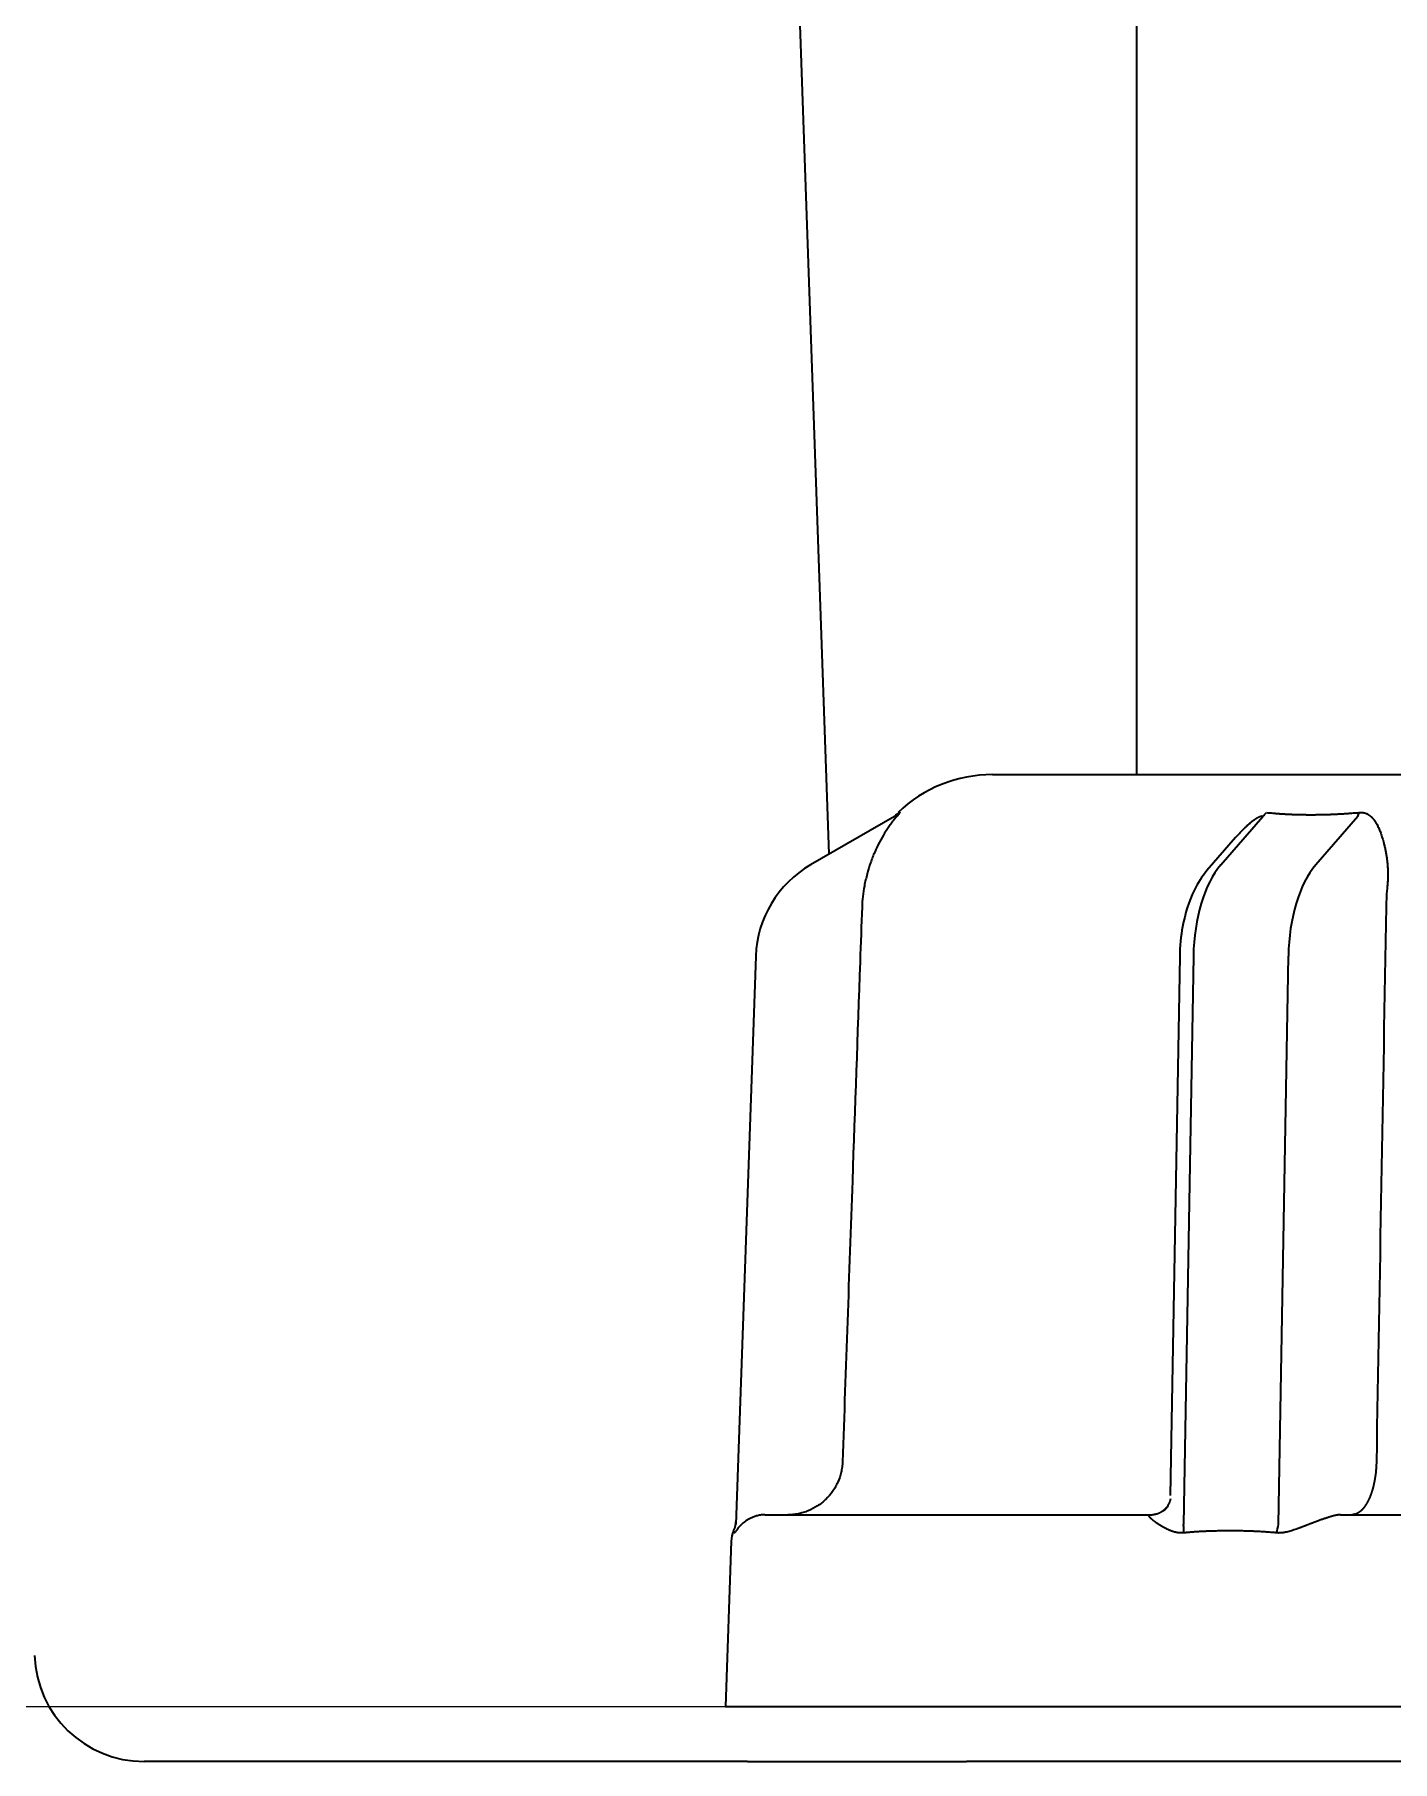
# Model space of a CAD drawing. Extents: x 6327 to 10269, y -393 to 3371.
# Drawn here: x 8677.82 to 8702.59, y 2528.53 to 2560.03 of the extents above; entities that cross this region are included whole.
import ezdxf

# ---------------------------------------------------------------- set-up
doc = ezdxf.new("R2010")
doc.units = 0
doc.header["$LTSCALE"] = 5
doc.layers.get('0').update_dxf_attribs({"linetype": 'CONTINUOUS', "lineweight": 0})
doc.layers.add('1', color=7, linetype='CONTINUOUS', true_color=0xffffff)

msp = doc.modelspace()

# ---------------------------------------------------------------- linework, layer by layer
at = {"color": 4}
msp.add_line((8658.673, 2529.526), (8758.673, 2529.526), dxfattribs=at)
at = {"layer": '1', "color": 7, "linetype": 'Continuous', "lineweight": 35}
for p, q in [((8697.923, 2586.026), (8697.923, 2546.526)), ((8691.228, 2576.096), (8692.311, 2545.074)), ((8695.294, 2546.526), (8722.052, 2546.526)), ((8693.505, 2545.764), (8691.975, 2544.88)), ((8693.527, 2545.796), (8693.58, 2545.824)), ((8699.458, 2544.88), (8700.223, 2545.764)), ((8701.955, 2545.764), (8701.19, 2544.88)), ((8699.727, 2545.378), (8699.205, 2544.775)), ((8690.976, 2543.218), (8690.614, 2532.848)), ((8698.708, 2543.209), (8698.537, 2533.38)), ((8698.958, 2543.218), (8698.777, 2532.848)), ((8700.509, 2532.848), (8700.691, 2543.218)), ((8691.142, 2533.026), (8698.175, 2533.026)), ((8701.639, 2533.026), (8715.707, 2533.026)), ((8690.584, 2532.696), (8690.572, 2532.732)), ((8690.528, 2532.544), (8690.423, 2529.526)), ((8690.423, 2529.526), (8708.673, 2529.526)), ((8690.823, 2528.526), (8679.82, 2528.526)), ((8690.823, 2528.526), (8694.82, 2528.526)), ((8697.924, 2528.526), (8694.82, 2528.526)), ((8811.243, 2528.526), (8697.924, 2528.526))]:
    msp.add_line(p, q, dxfattribs=at)
for centre, radius, start, end in [((8695.294, 2544.026), 2.5, 90, 133.5839), ((8692.975, 2543.148), 2, 120, 178), ((8691.028, 2532.526), 0.5, 155.7765, 178), ((8679.82, 2530.526), 2, 182, 270)]:
    msp.add_arc(centre, radius, start, end, dxfattribs=at)
for centre, major_axis, ratio, start_param, end_param in [((8693.255, 2546.197), (0.25, -0.433), 0.982349, 0, 0.241128), ((8700.098, 2546.198), (-0.06, -0.497), 0.631469, 0.592654, 0.833485), ((8701.83, 2546.197), (0.05, -0.498), 0.350879, 0.480716, 0.72184), ((8699.958, 2543.148), (0, -2), 0.5, 3.665191, 4.677482), ((8701.69, 2543.148), (0, 2), 0.5, 0.523599, 1.53589), ((8690.117, 2532.938), (0.5, -0.017), 1, 5.892448, 6.302148)]:
    msp.add_ellipse(centre, major_axis=major_axis, ratio=ratio, start_param=start_param, end_param=end_param, dxfattribs=at)
for points in [[(8693.58, 2545.825), (8693.586, 2545.828), (8693.593, 2545.831), (8693.6, 2545.835)], [(8700.29, 2545.835), (8700.328, 2545.832), (8700.367, 2545.828), (8700.405, 2545.824)], [(8701.847, 2545.824), (8701.892, 2545.828), (8701.938, 2545.832), (8701.983, 2545.835)], [(8692.957, 2544.495), (8692.933, 2544.369), (8692.918, 2544.242), (8692.914, 2544.113)], [(8702.495, 2544.495), (8702.482, 2544.369), (8702.475, 2544.241), (8702.473, 2544.113)], [(8702.473, 2544.113), (8702.414, 2540.739), (8702.355, 2537.365), (8702.296, 2533.991)], [(8698.784, 2532.696), (8698.785, 2532.72), (8698.785, 2532.77), (8698.781, 2532.822), (8698.777, 2532.848)], [(8700.473, 2532.696), (8700.489, 2532.745), (8700.501, 2532.796), (8700.509, 2532.848)]]:
    msp.add_open_spline(points, degree=3, dxfattribs=at)
for points, knots in [([(8693.6, 2545.835), (8693.6, 2545.836), (8693.601, 2545.836), (8693.602, 2545.836), (8693.603, 2545.837), (8693.603, 2545.837), (8693.604, 2545.836), (8693.604, 2545.836), (8693.604, 2545.836), (8693.604, 2545.835), (8693.604, 2545.834), (8693.603, 2545.833), (8693.602, 2545.832), (8693.601, 2545.83), (8693.6, 2545.828), (8693.599, 2545.827), (8693.598, 2545.825), (8693.598, 2545.824)], [0, 0, 0, 0, 0.064705, 0.129409, 0.194181, 0.259085, 0.324187, 0.389554, 0.455249, 0.521337, 0.587879, 0.654936, 0.722569, 0.790837, 0.859794, 0.929498, 1, 1, 1, 1]), ([(8701.983, 2545.835), (8701.986, 2545.836), (8701.991, 2545.836), (8701.999, 2545.836), (8702.007, 2545.837), (8702.014, 2545.837), (8702.022, 2545.836), (8702.03, 2545.836), (8702.037, 2545.836), (8702.045, 2545.835), (8702.052, 2545.834), (8702.059, 2545.833), (8702.067, 2545.832), (8702.074, 2545.83), (8702.081, 2545.828), (8702.088, 2545.827), (8702.093, 2545.825), (8702.095, 2545.824)], [0, 0, 0, 0, 0.064703, 0.129406, 0.194175, 0.259078, 0.32418, 0.389546, 0.455241, 0.521329, 0.587871, 0.654929, 0.722563, 0.790832, 0.859791, 0.929496, 1, 1, 1, 1]), ([(8693.598, 2545.825), (8693.595, 2545.82), (8693.59, 2545.815), (8693.58, 2545.802), (8693.574, 2545.795), (8693.562, 2545.78), (8693.555, 2545.772), (8693.541, 2545.755), (8693.533, 2545.746), (8693.51, 2545.717), (8693.494, 2545.697), (8693.461, 2545.654), (8693.444, 2545.632), (8693.41, 2545.585), (8693.393, 2545.561), (8693.36, 2545.511), (8693.343, 2545.486), (8693.295, 2545.407), (8693.263, 2545.353), (8693.203, 2545.238), (8693.174, 2545.178), (8693.133, 2545.083), (8693.12, 2545.051), (8693.094, 2544.986), (8693.082, 2544.953), (8693.047, 2544.852), (8693.026, 2544.784), (8692.998, 2544.677), (8692.989, 2544.641), (8692.972, 2544.569), (8692.964, 2544.532), (8692.957, 2544.495)], [0, 0, 0, 0, 0.03125, 0.03125, 0.0625, 0.0625, 0.09375, 0.09375, 0.125, 0.125, 0.1875, 0.1875, 0.25, 0.25, 0.3125, 0.3125, 0.375, 0.375, 0.5, 0.5, 0.625, 0.625, 0.6875, 0.6875, 0.75, 0.75, 0.875, 0.875, 0.9375, 0.9375, 1, 1, 1, 1]), ([(8700.223, 2545.764), (8700.221, 2545.765), (8700.218, 2545.765), (8700.212, 2545.766), (8700.205, 2545.766), (8700.198, 2545.765), (8700.19, 2545.763), (8700.182, 2545.761), (8700.173, 2545.758), (8700.164, 2545.755), (8700.154, 2545.751), (8700.144, 2545.746), (8700.133, 2545.74), (8700.122, 2545.734), (8700.11, 2545.727), (8700.097, 2545.72), (8700.085, 2545.711), (8700.071, 2545.702), (8700.057, 2545.692), (8700.043, 2545.682), (8700.028, 2545.671), (8700.013, 2545.659), (8699.997, 2545.646), (8699.981, 2545.633), (8699.965, 2545.618), (8699.948, 2545.603), (8699.931, 2545.589), (8699.914, 2545.572), (8699.893, 2545.553), (8699.866, 2545.526), (8699.833, 2545.493), (8699.794, 2545.452), (8699.758, 2545.413), (8699.735, 2545.387), (8699.727, 2545.378)], [0, 0, 0, 0, 0.011196, 0.022245, 0.033363, 0.044763, 0.056639, 0.069167, 0.082495, 0.096747, 0.112024, 0.128408, 0.145965, 0.164751, 0.184809, 0.206175, 0.22888, 0.252949, 0.278402, 0.305258, 0.333531, 0.363235, 0.394381, 0.426978, 0.461034, 0.496558, 0.533556, 0.565127, 0.611078, 0.67141, 0.746123, 0.835219, 0.938696, 1, 1, 1, 1]), ([(8700.405, 2545.824), (8700.415, 2545.824), (8700.434, 2545.822), (8700.463, 2545.82), (8700.493, 2545.817), (8700.522, 2545.815), (8700.551, 2545.813), (8700.581, 2545.811), (8700.611, 2545.81), (8700.64, 2545.808), (8700.67, 2545.806), (8700.7, 2545.805), (8700.73, 2545.804), (8700.761, 2545.802), (8700.791, 2545.801), (8700.821, 2545.8), (8700.852, 2545.799), (8700.883, 2545.798), (8700.913, 2545.798), (8700.944, 2545.797), (8700.975, 2545.797), (8701.006, 2545.796), (8701.038, 2545.796), (8701.069, 2545.796), (8701.1, 2545.796), (8701.132, 2545.796), (8701.163, 2545.796), (8701.195, 2545.796), (8701.227, 2545.797), (8701.259, 2545.797), (8701.29, 2545.798), (8701.323, 2545.798), (8701.355, 2545.799), (8701.387, 2545.8), (8701.419, 2545.801), (8701.452, 2545.802), (8701.484, 2545.804), (8701.517, 2545.805), (8701.549, 2545.806), (8701.582, 2545.808), (8701.615, 2545.81), (8701.648, 2545.811), (8701.681, 2545.813), (8701.714, 2545.815), (8701.747, 2545.817), (8701.78, 2545.82), (8701.814, 2545.822), (8701.836, 2545.824), (8701.847, 2545.824)], [0, 0, 0, 0, 0.021779, 0.043552, 0.06532, 0.087084, 0.108843, 0.130598, 0.152348, 0.174095, 0.195838, 0.217578, 0.239315, 0.261049, 0.28278, 0.304509, 0.326236, 0.34796, 0.369683, 0.391405, 0.413126, 0.434845, 0.456564, 0.478282, 0.5, 0.521718, 0.543436, 0.565155, 0.586874, 0.608595, 0.630317, 0.65204, 0.673764, 0.695491, 0.71722, 0.738951, 0.760685, 0.782422, 0.804162, 0.825905, 0.847652, 0.869402, 0.891157, 0.912916, 0.93468, 0.956448, 0.978221, 1, 1, 1, 1]), ([(8702.095, 2545.824), (8702.097, 2545.824), (8702.101, 2545.822), (8702.108, 2545.82), (8702.114, 2545.818), (8702.12, 2545.815), (8702.126, 2545.812), (8702.132, 2545.809), (8702.138, 2545.806), (8702.145, 2545.802), (8702.151, 2545.798), (8702.157, 2545.794), (8702.163, 2545.79), (8702.169, 2545.786), (8702.175, 2545.781), (8702.181, 2545.776), (8702.188, 2545.771), (8702.194, 2545.766), (8702.2, 2545.76), (8702.206, 2545.754), (8702.212, 2545.748), (8702.218, 2545.742), (8702.224, 2545.735), (8702.237, 2545.721), (8702.255, 2545.699), (8702.277, 2545.668), (8702.298, 2545.634), (8702.322, 2545.589), (8702.349, 2545.53), (8702.378, 2545.455), (8702.405, 2545.371), (8702.425, 2545.299), (8702.438, 2545.245), (8702.446, 2545.212), (8702.454, 2545.178), (8702.461, 2545.145), (8702.467, 2545.111), (8702.473, 2545.077), (8702.479, 2545.043), (8702.484, 2545.009), (8702.488, 2544.975), (8702.492, 2544.941), (8702.496, 2544.907), (8702.499, 2544.872), (8702.501, 2544.838), (8702.503, 2544.804), (8702.504, 2544.769), (8702.505, 2544.735), (8702.505, 2544.701), (8702.505, 2544.666), (8702.504, 2544.632), (8702.503, 2544.598), (8702.501, 2544.563), (8702.498, 2544.529), (8702.496, 2544.506), (8702.495, 2544.495)], [0, 0, 0, 0, 0.004712, 0.009534, 0.014468, 0.019518, 0.02469, 0.029985, 0.035407, 0.04096, 0.046646, 0.052467, 0.058427, 0.064527, 0.070769, 0.077156, 0.083689, 0.09037, 0.0972, 0.104182, 0.111317, 0.118606, 0.126049, 0.13365, 0.16436, 0.195902, 0.228345, 0.261749, 0.318602, 0.379208, 0.44371, 0.512228, 0.53576, 0.559032, 0.582049, 0.604817, 0.627343, 0.649632, 0.671691, 0.693528, 0.715149, 0.736562, 0.757775, 0.778796, 0.799634, 0.820297, 0.840795, 0.861137, 0.881332, 0.901391, 0.921323, 0.94114, 0.960851, 0.980467, 1, 1, 1, 1]), ([(8699.205, 2544.775), (8699.115, 2544.667), (8698.923, 2544.374), (8698.754, 2543.824), (8698.712, 2543.399), (8698.708, 2543.209)], [0, 0, 0, 0, 0.282047, 0.696349, 1, 1, 1, 1]), ([(8692.914, 2544.113), (8692.902, 2543.78), (8692.89, 2543.447), (8692.832, 2541.781), (8692.785, 2540.449), (8692.678, 2537.408), (8692.618, 2535.7), (8692.558, 2533.991)], [0, 0, 0, 0, 0.098732, 0.098732, 0.493661, 0.493661, 1, 1, 1, 1]), ([(8692.558, 2533.991), (8692.557, 2533.959), (8692.554, 2533.927), (8692.548, 2533.879), (8692.545, 2533.863), (8692.54, 2533.831), (8692.536, 2533.816), (8692.518, 2533.737), (8692.498, 2533.677), (8692.459, 2533.589), (8692.444, 2533.561), (8692.421, 2533.519), (8692.412, 2533.505), (8692.395, 2533.478), (8692.386, 2533.464), (8692.34, 2533.399), (8692.299, 2533.351), (8692.241, 2533.295), (8692.229, 2533.284), (8692.205, 2533.263), (8692.193, 2533.253), (8692.155, 2533.223), (8692.129, 2533.204), (8692.049, 2533.152), (8691.992, 2533.123), (8691.903, 2533.087), (8691.873, 2533.076), (8691.811, 2533.058), (8691.78, 2533.05), (8691.687, 2533.032), (8691.623, 2533.026), (8691.559, 2533.026)], [0, 0, 0, 0, 0.0625, 0.0625, 0.09375, 0.09375, 0.125, 0.125, 0.25, 0.25, 0.3125, 0.3125, 0.34375, 0.34375, 0.375, 0.375, 0.5, 0.5, 0.53125, 0.53125, 0.5625, 0.5625, 0.625, 0.625, 0.75, 0.75, 0.8125, 0.8125, 0.875, 0.875, 1, 1, 1, 1]), ([(8702.296, 2533.991), (8702.296, 2533.989), (8702.296, 2533.983), (8702.295, 2533.975), (8702.295, 2533.967), (8702.295, 2533.959), (8702.295, 2533.951), (8702.294, 2533.942), (8702.294, 2533.934), (8702.294, 2533.926), (8702.293, 2533.917), (8702.293, 2533.909), (8702.292, 2533.901), (8702.292, 2533.892), (8702.291, 2533.883), (8702.291, 2533.875), (8702.29, 2533.866), (8702.289, 2533.857), (8702.289, 2533.849), (8702.288, 2533.84), (8702.287, 2533.831), (8702.286, 2533.822), (8702.285, 2533.813), (8702.284, 2533.804), (8702.284, 2533.795), (8702.283, 2533.786), (8702.281, 2533.777), (8702.28, 2533.768), (8702.279, 2533.759), (8702.278, 2533.75), (8702.277, 2533.741), (8702.276, 2533.732), (8702.274, 2533.722), (8702.273, 2533.713), (8702.271, 2533.704), (8702.27, 2533.695), (8702.268, 2533.685), (8702.267, 2533.676), (8702.265, 2533.667), (8702.264, 2533.657), (8702.262, 2533.648), (8702.26, 2533.638), (8702.258, 2533.629), (8702.256, 2533.62), (8702.254, 2533.61), (8702.252, 2533.601), (8702.25, 2533.591), (8702.248, 2533.582), (8702.246, 2533.573), (8702.244, 2533.563), (8702.242, 2533.554), (8702.239, 2533.544), (8702.237, 2533.535), (8702.235, 2533.525), (8702.232, 2533.516), (8702.23, 2533.507), (8702.227, 2533.497), (8702.224, 2533.488), (8702.222, 2533.479), (8702.219, 2533.469), (8702.216, 2533.46), (8702.213, 2533.451), (8702.21, 2533.442), (8702.207, 2533.432), (8702.204, 2533.423), (8702.201, 2533.414), (8702.198, 2533.405), (8702.194, 2533.396), (8702.191, 2533.387), (8702.188, 2533.378), (8702.184, 2533.369), (8702.181, 2533.36), (8702.177, 2533.351), (8702.174, 2533.343), (8702.17, 2533.334), (8702.166, 2533.325), (8702.162, 2533.317), (8702.158, 2533.308), (8702.155, 2533.3), (8702.151, 2533.291), (8702.146, 2533.283), (8702.142, 2533.275), (8702.138, 2533.267), (8702.134, 2533.258), (8702.13, 2533.25), (8702.125, 2533.243), (8702.121, 2533.235), (8702.116, 2533.227), (8702.112, 2533.219), (8702.107, 2533.212), (8702.102, 2533.205), (8702.098, 2533.197), (8702.093, 2533.19), (8702.088, 2533.183), (8702.083, 2533.176), (8702.078, 2533.169), (8702.073, 2533.162), (8702.068, 2533.156), (8702.063, 2533.149), (8702.057, 2533.143), (8702.052, 2533.137), (8702.047, 2533.131), (8702.041, 2533.125), (8702.036, 2533.119), (8702.03, 2533.113), (8702.025, 2533.108), (8702.019, 2533.102), (8702.013, 2533.097), (8702.008, 2533.092), (8702.002, 2533.087), (8701.996, 2533.082), (8701.99, 2533.078), (8701.984, 2533.073), (8701.978, 2533.069), (8701.972, 2533.065), (8701.966, 2533.061), (8701.96, 2533.058), (8701.953, 2533.054), (8701.947, 2533.051), (8701.941, 2533.048), (8701.934, 2533.045), (8701.928, 2533.042), (8701.921, 2533.04), (8701.915, 2533.037), (8701.908, 2533.035), (8701.902, 2533.033), (8701.895, 2533.032), (8701.889, 2533.03), (8701.882, 2533.029), (8701.875, 2533.028), (8701.868, 2533.027), (8701.862, 2533.027), (8701.855, 2533.026), (8701.85, 2533.026), (8701.848, 2533.026)], [0, 0, 0, 0, 0.005202, 0.01044, 0.015714, 0.021025, 0.026371, 0.031754, 0.037173, 0.042628, 0.048119, 0.053646, 0.05921, 0.06481, 0.070446, 0.076118, 0.081826, 0.087571, 0.093352, 0.099169, 0.105022, 0.110911, 0.116837, 0.122798, 0.128796, 0.134831, 0.140901, 0.147008, 0.15315, 0.159329, 0.165545, 0.171796, 0.178084, 0.184408, 0.190768, 0.197164, 0.203597, 0.210066, 0.216571, 0.223112, 0.22969, 0.236304, 0.242954, 0.24964, 0.256363, 0.263122, 0.269917, 0.276748, 0.283615, 0.290519, 0.297459, 0.304436, 0.311448, 0.318497, 0.325582, 0.332703, 0.339861, 0.347055, 0.354285, 0.361551, 0.368854, 0.376193, 0.383568, 0.39098, 0.398428, 0.405912, 0.413432, 0.420988, 0.428581, 0.43621, 0.443876, 0.451578, 0.459316, 0.46709, 0.474901, 0.482747, 0.490631, 0.49855, 0.506506, 0.514498, 0.522526, 0.530591, 0.538692, 0.546829, 0.555002, 0.563212, 0.571458, 0.579741, 0.58806, 0.596415, 0.604806, 0.613234, 0.621698, 0.630198, 0.638734, 0.647307, 0.655917, 0.664562, 0.673244, 0.681962, 0.690717, 0.699507, 0.708335, 0.717198, 0.726098, 0.735034, 0.744006, 0.753015, 0.76206, 0.771142, 0.78026, 0.789414, 0.798604, 0.807831, 0.817094, 0.826394, 0.835729, 0.845102, 0.85451, 0.863955, 0.873436, 0.882954, 0.892508, 0.902098, 0.911724, 0.921387, 0.931087, 0.940822, 0.950594, 0.960403, 0.970248, 0.980129, 0.990046, 1, 1, 1, 1]), ([(8698.541, 2533.317), (8698.535, 2533.284), (8698.511, 2533.218), (8698.462, 2533.135), (8698.414, 2533.1), (8698.401, 2533.092)], [0, 0, 0, 0, 0.407874, 0.854533, 1, 1, 1, 1]), ([(8691.142, 2533.026), (8691.128, 2533.026), (8691.115, 2533.026), (8691.088, 2533.024), (8691.075, 2533.022), (8691.05, 2533.018), (8691.038, 2533.016), (8691.014, 2533.011), (8691.003, 2533.008), (8690.97, 2532.999), (8690.949, 2532.992), (8690.92, 2532.981), (8690.911, 2532.977), (8690.893, 2532.969), (8690.884, 2532.965), (8690.859, 2532.952), (8690.843, 2532.944), (8690.813, 2532.926), (8690.799, 2532.916), (8690.773, 2532.898), (8690.761, 2532.888), (8690.737, 2532.869), (8690.726, 2532.859), (8690.696, 2532.83), (8690.678, 2532.811), (8690.647, 2532.774), (8690.633, 2532.756), (8690.617, 2532.732), (8690.612, 2532.725), (8690.603, 2532.712), (8690.599, 2532.706), (8690.592, 2532.698), (8690.59, 2532.695), (8690.586, 2532.693), (8690.585, 2532.693), (8690.584, 2532.696)], [0, 0, 0, 0, 0.03125, 0.03125, 0.0625, 0.0625, 0.09375, 0.09375, 0.125, 0.125, 0.1875, 0.1875, 0.21875, 0.21875, 0.25, 0.25, 0.3125, 0.3125, 0.375, 0.375, 0.4375, 0.4375, 0.5, 0.5, 0.625, 0.625, 0.75, 0.75, 0.8125, 0.8125, 0.875, 0.875, 0.9375, 0.9375, 1, 1, 1, 1]), ([(8698.274, 2532.886), (8698.27, 2532.888), (8698.264, 2532.893), (8698.255, 2532.899), (8698.247, 2532.906), (8698.239, 2532.912), (8698.231, 2532.918), (8698.223, 2532.924), (8698.216, 2532.93), (8698.21, 2532.936), (8698.203, 2532.941), (8698.197, 2532.947), (8698.192, 2532.952), (8698.186, 2532.957), (8698.182, 2532.962), (8698.177, 2532.966), (8698.173, 2532.971), (8698.169, 2532.975), (8698.166, 2532.979), (8698.162, 2532.983), (8698.16, 2532.987), (8698.157, 2532.991), (8698.155, 2532.994), (8698.153, 2532.998), (8698.152, 2533.001), (8698.151, 2533.004), (8698.15, 2533.006), (8698.15, 2533.009), (8698.149, 2533.011), (8698.15, 2533.013), (8698.15, 2533.015), (8698.151, 2533.017), (8698.152, 2533.019), (8698.153, 2533.021), (8698.155, 2533.022), (8698.157, 2533.023), (8698.159, 2533.024), (8698.162, 2533.025), (8698.165, 2533.025), (8698.168, 2533.026), (8698.171, 2533.026), (8698.174, 2533.026), (8698.175, 2533.026)], [0, 0, 0, 0, 0.035073, 0.069552, 0.103441, 0.136743, 0.169461, 0.201601, 0.233165, 0.264159, 0.294588, 0.324455, 0.353767, 0.382529, 0.410747, 0.438426, 0.465574, 0.492197, 0.518301, 0.543896, 0.568988, 0.593586, 0.6177, 0.641338, 0.66451, 0.687227, 0.7095, 0.731341, 0.752762, 0.773776, 0.794397, 0.81464, 0.834519, 0.854051, 0.873253, 0.892142, 0.910736, 0.929056, 0.947121, 0.964952, 0.982571, 1, 1, 1, 1]), ([(8698.175, 2533.026), (8698.176, 2533.026), (8698.176, 2533.026), (8698.178, 2533.026), (8698.18, 2533.026), (8698.182, 2533.026), (8698.185, 2533.026), (8698.189, 2533.026), (8698.193, 2533.027), (8698.198, 2533.027), (8698.204, 2533.027), (8698.21, 2533.028), (8698.217, 2533.028), (8698.224, 2533.029), (8698.232, 2533.031), (8698.24, 2533.032), (8698.249, 2533.034), (8698.259, 2533.036), (8698.269, 2533.038), (8698.279, 2533.041), (8698.29, 2533.044), (8698.302, 2533.048), (8698.314, 2533.053), (8698.326, 2533.058), (8698.339, 2533.064), (8698.352, 2533.07), (8698.366, 2533.078), (8698.38, 2533.086), (8698.394, 2533.095), (8698.408, 2533.105), (8698.423, 2533.117), (8698.437, 2533.129), (8698.452, 2533.142), (8698.466, 2533.157), (8698.475, 2533.167), (8698.48, 2533.173)], [0, 0, 0, 0, 0.002611, 0.00694, 0.012997, 0.020783, 0.0303, 0.041547, 0.054527, 0.069238, 0.085681, 0.103857, 0.123764, 0.145404, 0.168776, 0.19388, 0.220716, 0.249285, 0.279587, 0.31162, 0.345386, 0.380884, 0.418115, 0.457078, 0.497773, 0.540201, 0.58436, 0.630253, 0.677877, 0.727234, 0.778323, 0.831144, 0.885697, 0.941982, 1, 1, 1, 1]), ([(8701.639, 2533.026), (8701.638, 2533.026), (8701.635, 2533.026), (8701.63, 2533.026), (8701.624, 2533.026), (8701.619, 2533.025), (8701.613, 2533.025), (8701.607, 2533.024), (8701.601, 2533.023), (8701.595, 2533.022), (8701.588, 2533.021), (8701.581, 2533.02), (8701.574, 2533.019), (8701.567, 2533.017), (8701.559, 2533.016), (8701.551, 2533.014), (8701.543, 2533.012), (8701.535, 2533.011), (8701.527, 2533.009), (8701.518, 2533.006), (8701.509, 2533.004), (8701.5, 2533.002), (8701.49, 2532.999), (8701.481, 2532.996), (8701.471, 2532.994), (8701.461, 2532.991), (8701.45, 2532.988), (8701.436, 2532.983), (8701.416, 2532.977), (8701.391, 2532.969), (8701.365, 2532.96), (8701.338, 2532.951), (8701.311, 2532.942), (8701.282, 2532.931), (8701.252, 2532.921), (8701.222, 2532.91), (8701.19, 2532.898), (8701.169, 2532.89), (8701.158, 2532.886)], [0, 0, 0, 0, 0.014379, 0.028904, 0.043589, 0.058446, 0.073488, 0.088728, 0.104176, 0.119845, 0.135744, 0.151885, 0.168277, 0.184931, 0.201854, 0.219056, 0.236545, 0.254329, 0.272417, 0.290814, 0.309528, 0.328566, 0.347934, 0.367637, 0.387683, 0.408076, 0.428821, 0.449923, 0.497367, 0.546389, 0.597035, 0.649344, 0.703354, 0.759099, 0.816609, 0.875912, 0.937034, 1, 1, 1, 1]), ([(8698.784, 2532.696), (8698.781, 2532.695), (8698.775, 2532.695), (8698.766, 2532.694), (8698.757, 2532.694), (8698.747, 2532.694), (8698.738, 2532.694), (8698.728, 2532.694), (8698.719, 2532.694), (8698.709, 2532.695), (8698.7, 2532.696), (8698.69, 2532.697), (8698.68, 2532.698), (8698.67, 2532.7), (8698.66, 2532.701), (8698.651, 2532.703), (8698.641, 2532.705), (8698.631, 2532.708), (8698.621, 2532.71), (8698.61, 2532.713), (8698.6, 2532.716), (8698.59, 2532.719), (8698.58, 2532.722), (8698.57, 2532.725), (8698.559, 2532.729), (8698.549, 2532.733), (8698.539, 2532.737), (8698.528, 2532.741), (8698.518, 2532.745), (8698.508, 2532.75), (8698.497, 2532.755), (8698.487, 2532.76), (8698.472, 2532.767), (8698.453, 2532.776), (8698.43, 2532.788), (8698.408, 2532.8), (8698.387, 2532.812), (8698.366, 2532.825), (8698.346, 2532.837), (8698.327, 2532.849), (8698.308, 2532.862), (8698.291, 2532.874), (8698.279, 2532.882), (8698.274, 2532.886)], [0, 0, 0, 0, 0.014414, 0.028974, 0.043684, 0.058551, 0.073581, 0.088779, 0.104152, 0.119704, 0.13544, 0.151365, 0.167484, 0.183801, 0.200322, 0.217049, 0.233988, 0.251142, 0.268514, 0.286109, 0.303929, 0.321979, 0.34026, 0.358778, 0.377533, 0.39653, 0.41577, 0.435257, 0.454992, 0.474978, 0.495218, 0.515714, 0.536467, 0.583885, 0.63104, 0.677944, 0.724604, 0.77103, 0.817232, 0.86322, 0.909004, 0.954594, 1, 1, 1, 1]), ([(8700.473, 2532.696), (8700.459, 2532.697), (8700.432, 2532.7), (8700.391, 2532.703), (8700.349, 2532.707), (8700.307, 2532.71), (8700.265, 2532.713), (8700.222, 2532.715), (8700.179, 2532.718), (8700.135, 2532.72), (8700.091, 2532.722), (8700.046, 2532.724), (8700.001, 2532.726), (8699.955, 2532.727), (8699.909, 2532.729), (8699.862, 2532.73), (8699.815, 2532.731), (8699.768, 2532.731), (8699.72, 2532.732), (8699.671, 2532.732), (8699.611, 2532.732), (8699.539, 2532.732), (8699.457, 2532.731), (8699.376, 2532.73), (8699.297, 2532.728), (8699.219, 2532.725), (8699.143, 2532.722), (8699.068, 2532.718), (8698.995, 2532.713), (8698.923, 2532.708), (8698.853, 2532.702), (8698.807, 2532.698), (8698.784, 2532.696)], [0, 0, 0, 0, 0.023767, 0.047813, 0.072139, 0.096746, 0.121634, 0.146804, 0.172257, 0.197993, 0.224014, 0.25032, 0.276911, 0.303788, 0.330952, 0.358404, 0.386144, 0.414172, 0.44249, 0.471098, 0.499996, 0.549727, 0.598592, 0.646596, 0.693742, 0.740031, 0.785469, 0.830058, 0.873802, 0.916704, 0.958769, 1, 1, 1, 1]), ([(8701.158, 2532.886), (8701.152, 2532.883), (8701.14, 2532.879), (8701.122, 2532.872), (8701.104, 2532.865), (8701.086, 2532.858), (8701.068, 2532.851), (8701.05, 2532.844), (8701.032, 2532.837), (8701.014, 2532.83), (8700.996, 2532.823), (8700.979, 2532.817), (8700.961, 2532.81), (8700.943, 2532.803), (8700.926, 2532.796), (8700.908, 2532.79), (8700.89, 2532.783), (8700.873, 2532.777), (8700.855, 2532.77), (8700.828, 2532.761), (8700.792, 2532.748), (8700.747, 2532.734), (8700.704, 2532.721), (8700.669, 2532.712), (8700.64, 2532.706), (8700.618, 2532.702), (8700.596, 2532.699), (8700.575, 2532.696), (8700.554, 2532.694), (8700.533, 2532.694), (8700.513, 2532.693), (8700.492, 2532.694), (8700.479, 2532.695), (8700.473, 2532.696)], [0, 0, 0, 0, 0.025953, 0.051868, 0.077745, 0.103588, 0.129396, 0.155172, 0.180918, 0.206634, 0.232323, 0.257987, 0.283627, 0.309244, 0.334841, 0.360418, 0.385979, 0.411523, 0.437054, 0.462572, 0.530757, 0.596034, 0.658483, 0.718197, 0.751135, 0.783581, 0.815569, 0.847136, 0.878317, 0.909154, 0.939685, 0.969953, 1, 1, 1, 1])]:
    msp.add_open_spline(points, degree=3, knots=knots, dxfattribs=at)

doc.saveas('drawing.dxf')
